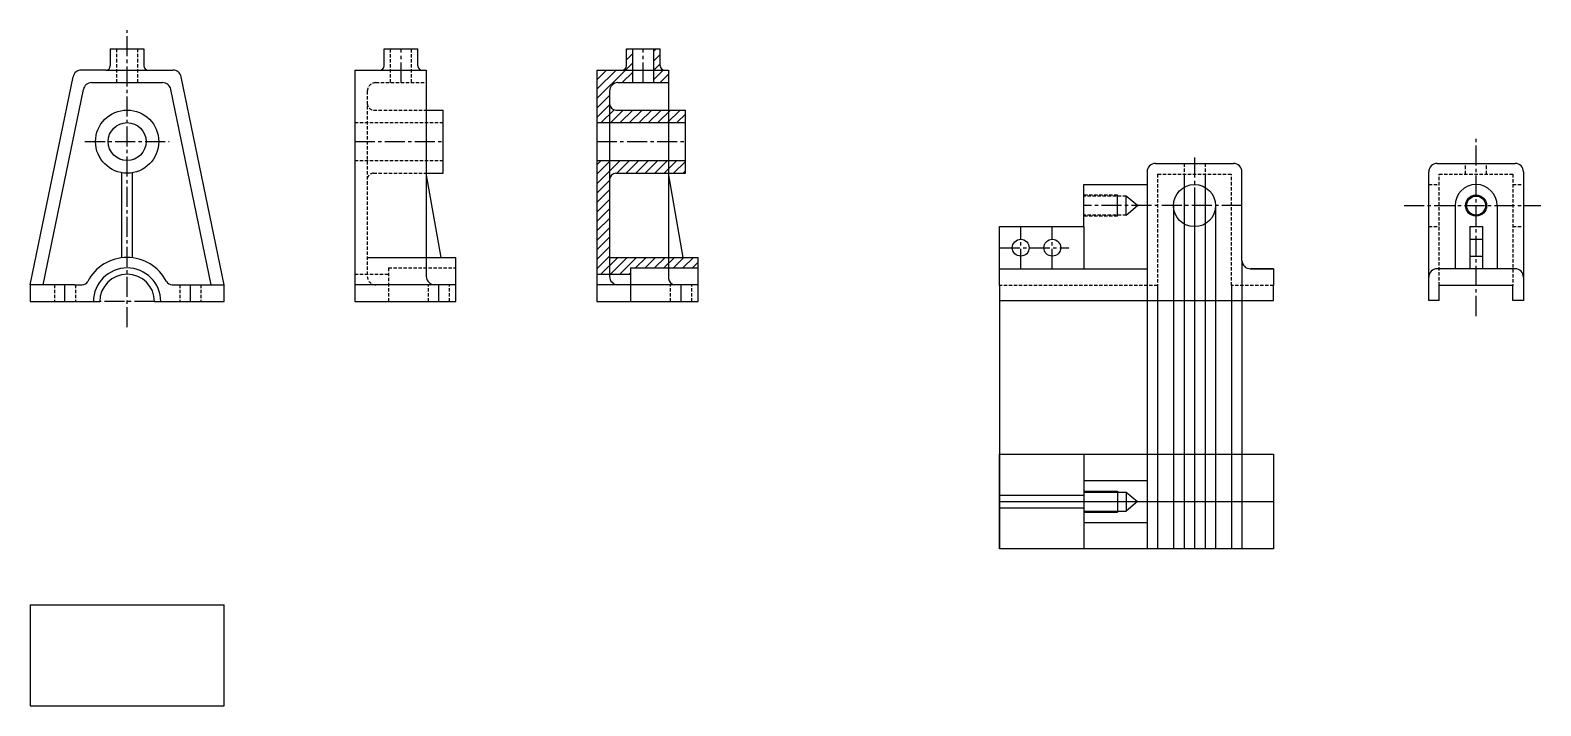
# Model space of a CAD drawing. Header units: millimetres. Extents: x 139 to 855, y -119 to 202.
import ezdxf

# ---------------------------------------------------------------- set-up
doc = ezdxf.new("R2010")
doc.units = ezdxf.units.MM
doc.header["$LTSCALE"] = 0.5
doc.linetypes.add('CENTER2', pattern=[28.575, 19.05, -3.175, 3.175, -3.175])
doc.linetypes.add('HIDDEN2', pattern=[4.7625, 3.175, -1.5875])

msp = doc.modelspace()

# ---------------------------------------------------------------- hatches: boundary and pattern name
h = msp.add_hatch()
h.set_pattern_fill('ANSI31', color=256)
h.paths.add_polyline_path([(424.49, 193.09), (421.49, 193.09), (421.49, 185.09, -0.414214), (419.49, 183.09), (424.49, 183.09)])
h.paths.add_polyline_path([(437.49, 193.09), (434.49, 193.09), (434.49, 183.09), (439.49, 183.09, -0.414214), (437.49, 185.09)])
h.paths.add_polyline_path([(441.49, 183.09), (434.49, 183.09), (434.49, 177.09), (441.49, 177.09)])
h = msp.add_hatch()
h.set_pattern_fill('ANSI31', color=256)
h.paths.add_polyline_path([(424.49, 183.09), (407.49, 183.09), (407.49, 158.09), (413.49, 158.09), (413.49, 173.09, -0.414214), (417.49, 177.09), (424.49, 177.09)])
h.paths.add_polyline_path([(413.49, 140.09), (407.49, 140.09), (407.49, 86.09), (413.49, 86.09)])
h.paths.add_polyline_path([(441.49, 140.09), (413.49, 140.09), (413.49, 131.09, -0.414214), (416.49, 134.09), (441.49, 134.09)])
h.paths.add_polyline_path([(441.49, 164.09), (416.49, 164.09, -0.414214), (413.49, 167.09), (413.49, 158.09), (441.49, 158.09)])
h.paths.add_polyline_path([(449.49, 164.09), (441.49, 164.09), (441.49, 158.09), (449.49, 158.09)])
h.paths.add_polyline_path([(449.49, 140.09), (441.49, 140.09), (441.49, 134.09), (449.49, 134.09)])
h.paths.add_polyline_path([(441.49, 94.09), (413.49, 94.09), (413.49, 86.09), (423.49, 86.09), (423.49, 89.09), (441.49, 89.09)])
h.paths.add_polyline_path([(455.49, 94.09), (441.49, 94.09), (441.49, 89.09), (455.49, 89.09)])

# ---------------------------------------------------------------- linework, layer by layer
at = {"linetype": 'CENTER2'}
for p, q in [((184.52, 61.01), (184.52, 202.01)), ((314.52, 177.09), (314.52, 193.09)), ((429.49, 177.09), (429.49, 193.09)), ((824.79, 66.25), (824.79, 151.27)), ((164.52, 149.09), (204.52, 149.09)), ((292.52, 149.09), (334.52, 149.09)), ((407.49, 149.09), (449.49, 149.09)), ((691.15, 141.57), (691.15, 103.63)), ((713.65, 118.7), (638.65, 118.7)), ((790.67, 118.7), (855.49, 118.7)), ((608.65, 88.7), (608.65, 108.7)), ((623.65, 88.7), (623.65, 108.7)), ((598.65, 98.7), (631.42, 98.7)), ((155.02, 73.09), (155.02, 81.09)), ((214.52, 73.09), (214.52, 81.09)), ((332.52, 73.09), (332.52, 81.09)), ((447.49, 73.09), (447.49, 81.09)), ((197.52, 73.09), (171.52, 73.09))]:
    msp.add_line(p, q, dxfattribs=at)
for p, q in [((176.52, 193.09), (192.52, 193.09)), ((176.52, 193.09), (176.52, 185.09)), ((192.52, 193.09), (192.52, 185.09)), ((306.52, 193.09), (322.52, 193.09)), ((306.52, 185.09), (306.52, 193.09)), ((322.52, 185.09), (322.52, 193.09)), ((421.49, 193.09), (437.49, 193.09)), ((421.49, 185.09), (421.49, 193.09)), ((437.49, 185.09), (437.49, 193.09)), ((138.52, 81.09), (158.86, 179.89)), ((174.52, 183.09), (162.78, 183.09)), ((174.52, 183.09), (194.52, 183.09)), ((194.52, 183.09), (206.26, 183.09)), ((230.52, 81.09), (210.18, 179.89)), ((292.52, 183.09), (292.52, 73.09)), ((292.52, 183.09), (326.52, 183.09)), ((326.52, 183.09), (326.52, 85.09)), ((407.49, 183.09), (407.49, 73.09)), ((407.49, 183.09), (441.49, 183.09)), ((441.49, 183.09), (441.49, 84.09)), ((144.65, 81.09), (163.75, 173.89)), ((167.67, 177.09), (201.37, 177.09)), ((224.39, 81.09), (205.29, 173.89)), ((326.52, 164.09), (334.52, 164.09)), ((326.52, 164.09), (334.52, 164.09)), ((334.52, 134.09), (334.52, 164.09)), ((441.49, 164.09), (449.49, 164.09)), ((441.49, 164.09), (449.49, 164.09)), ((449.49, 134.09), (449.49, 164.09)), ((672.65, 138.7), (709.65, 138.7)), ((806.29, 138.7), (843.29, 138.7)), ((182.02, 93.94), (182.02, 134.29)), ((187.02, 93.94), (187.02, 134.29)), ((333.52, 94.09), (326.52, 134.09)), ((326.52, 134.09), (334.52, 134.09)), ((326.52, 134.09), (334.52, 134.09)), ((448.49, 94.09), (441.49, 134.09)), ((441.49, 134.09), (449.49, 134.09)), ((441.49, 134.09), (449.49, 134.09)), ((668.65, 134.7), (668.65, 88.7)), ((686.15, 133.7), (686.15, -44.36)), ((696.15, 133.7), (696.15, -44.36)), ((713.65, 92.7), (713.65, 134.7)), ((802.29, 73.7), (802.29, 134.7)), ((847.29, 134.7), (847.29, 73.7)), ((638.65, 108.7), (638.65, 128.7)), ((638.65, 128.7), (668.65, 128.7)), ((654.65, 113.7), (654.65, 123.7)), ((658.65, 114.2), (658.65, 123.2)), ((664.07, 118.7), (658.65, 123.2)), ((658.65, 114.2), (664.07, 118.7)), ((681.15, 118.7), (681.15, -44.36)), ((691.15, 118.7), (691.15, -44.36)), ((701.15, 118.7), (701.15, -44.36)), ((814.79, 118.7), (814.79, 88.7)), ((834.79, 118.7), (834.79, 88.7)), ((598.65, 88.7), (598.65, 108.7)), ((598.65, 108.7), (638.65, 108.7)), ((638.65, 108.7), (638.65, 88.7)), ((821.79, 108.7), (821.79, 88.7)), ((821.79, 108.7), (827.79, 108.7)), ((827.79, 108.7), (827.79, 88.7)), ((821.79, 102.7), (827.79, 102.7)), ((298.52, 94.09), (340.52, 94.09)), ((340.52, 73.09), (340.52, 94.09)), ((413.49, 94.09), (455.49, 94.09)), ((455.49, 73.09), (455.49, 94.09)), ((821.79, 94.7), (827.79, 94.7)), ((598.65, 80.7), (598.65, 88.7)), ((598.65, 88.7), (668.65, 88.7)), ((668.65, 88.7), (668.65, -44.36)), ((713.65, 92.7), (713.65, -44.36)), ((728.65, 88.7), (717.65, 88.7)), ((717.65, 88.7), (728.65, 88.7)), ((728.65, 88.7), (728.65, 80.7)), ((843.29, 88.7), (806.29, 88.7)), ((159.52, 81.09), (138.52, 81.09)), ((138.52, 81.09), (138.52, 73.09)), ((159.52, 81.09), (163.19, 81.09)), ((205.85, 81.09), (209.52, 81.09)), ((209.52, 81.09), (230.52, 81.09)), ((230.52, 73.09), (230.52, 81.09)), ((340.52, 81.09), (292.52, 81.09)), ((455.49, 81.09), (407.49, 81.09)), ((598.65, 80.7), (598.65, 73.7)), ((673.65, 80.7), (673.65, -44.36)), ((708.65, 80.7), (708.65, -44.36)), ((728.65, 73.7), (728.65, 80.7)), ((842.29, 80.7), (807.29, 80.7)), ((807.29, 73.7), (807.29, 80.7)), ((842.29, 73.7), (842.29, 80.7)), ((138.52, 73.09), (171.52, 73.09)), ((197.52, 73.09), (230.52, 73.09)), ((292.52, 73.09), (340.52, 73.09)), ((407.49, 73.09), (455.49, 73.09)), ((598.65, 73.7), (728.65, 73.7)), ((598.65, 73.7), (598.65, -44.36)), ((807.29, 73.7), (802.29, 73.7)), ((847.29, 73.7), (842.29, 73.7)), ((598.65, 0.64), (728.65, 0.64)), ((598.65, -44.36), (598.65, 0.64)), ((638.65, 0.64), (638.65, -44.36)), ((728.65, 0.64), (728.65, -44.36)), ((638.65, -11.86), (668.65, -11.86)), ((598.65, -18.86), (638.65, -18.86)), ((638.65, -16.86), (654.65, -16.86)), ((638.65, -17.36), (658.65, -17.36)), ((654.65, -16.86), (654.65, -26.86)), ((658.65, -17.36), (658.65, -26.36)), ((658.65, -17.36), (664.07, -21.86)), ((598.65, -21.86), (728.65, -21.86)), ((598.65, -24.86), (638.65, -24.86)), ((638.65, -26.36), (658.65, -26.36)), ((638.65, -26.86), (654.65, -26.86)), ((664.07, -21.86), (658.65, -26.36)), ((638.65, -31.86), (668.65, -31.86)), ((728.65, -44.36), (598.65, -44.36)), ((138.52, -70.85), (138.52, -118.85)), ((138.52, -70.85), (230.52, -70.85)), ((230.52, -118.85), (230.52, -70.85)), ((138.52, -118.85), (230.52, -118.85))]:
    msp.add_line(p, q)
at = {"linetype": 'HIDDEN2'}
for p, q in [((179.52, 193.09), (179.52, 177.09)), ((189.52, 193.09), (189.52, 177.09)), ((309.52, 177.09), (309.52, 193.09)), ((319.52, 177.09), (319.52, 193.09)), ((298.52, 173.09), (298.52, 85.09)), ((302.52, 177.09), (326.52, 177.09)), ((292.52, 158.09), (334.52, 158.09)), ((301.52, 164.09), (334.52, 164.09)), ((292.52, 140.09), (334.52, 140.09)), ((686.15, 138.7), (686.15, 133.7)), ((696.15, 138.7), (696.15, 133.7)), ((819.79, 133.7), (819.79, 138.7)), ((829.79, 133.7), (829.79, 138.7)), ((301.52, 134.09), (334.52, 134.09)), ((673.65, 133.7), (708.65, 133.7)), ((673.65, 133.7), (673.65, 80.7)), ((708.65, 80.7), (708.65, 133.7)), ((807.29, 80.7), (807.29, 133.7)), ((807.29, 133.7), (842.29, 133.7)), ((842.29, 133.7), (842.29, 80.7)), ((654.65, 123.7), (638.65, 123.7)), ((658.65, 123.2), (638.65, 123.2)), ((802.29, 128.7), (807.29, 128.7)), ((842.29, 128.7), (847.29, 128.7)), ((658.65, 114.2), (638.65, 114.2)), ((654.65, 113.7), (638.65, 113.7)), ((802.29, 108.7), (807.29, 108.7)), ((842.29, 108.7), (847.29, 108.7)), ((292.52, 86.09), (308.52, 86.09)), ((308.52, 89.09), (340.52, 89.09)), ((308.52, 89.09), (308.52, 73.09)), ((150.02, 81.09), (150.02, 73.09)), ((160.02, 81.09), (160.02, 73.09)), ((209.52, 81.09), (209.52, 73.09)), ((219.52, 81.09), (219.52, 73.09)), ((327.52, 73.09), (327.52, 81.09)), ((337.52, 73.09), (337.52, 81.09)), ((442.49, 73.09), (442.49, 81.09)), ((452.49, 73.09), (452.49, 81.09)), ((673.65, 80.7), (598.65, 80.7)), ((728.65, 80.7), (708.65, 80.7))]:
    msp.add_line(p, q, dxfattribs=at)
at = {"linetype": 'Continuous'}
for p, q in [((424.49, 177.09), (424.49, 193.09)), ((434.49, 177.09), (434.49, 193.09)), ((413.49, 173.09), (413.49, 85.09)), ((417.49, 177.09), (441.49, 177.09)), ((407.49, 158.09), (449.49, 158.09)), ((416.49, 164.09), (449.49, 164.09)), ((407.49, 140.09), (449.49, 140.09)), ((416.49, 134.09), (449.49, 134.09)), ((407.49, 86.09), (423.49, 86.09)), ((423.49, 89.09), (455.49, 89.09)), ((423.49, 89.09), (423.49, 73.09))]:
    msp.add_line(p, q, dxfattribs=at)
for centre, radius in [((184.52, 149.09), 15), ((184.52, 149.09), 9), ((691.15, 118.7), 10), ((824.79, 118.7), 5), ((824.79, 118.7), 4.5), ((608.65, 98.7), 4), ((623.65, 98.7), 4)]:
    msp.add_circle(centre, radius)
for centre, radius, start, end in [((162.78, 179.09), 4, 90, 168.36637), ((174.52, 185.09), 2, 270, 0), ((194.52, 185.09), 2, 180, 270), ((206.26, 179.09), 4, 11.63363, 90), ((304.52, 185.09), 2, 270, 0), ((324.52, 185.09), 2, 180, 270), ((419.49, 185.09), 2, 270, 0), ((439.49, 185.09), 2, 180, 270), ((167.67, 173.09), 4, 90, 168.36637), ((201.37, 173.09), 4, 11.63363, 90), ((672.65, 134.7), 4, 90, 180), ((709.65, 134.7), 4, 0, 90), ((806.29, 134.7), 4, 90, 180), ((843.29, 134.7), 4, 0, 90), ((824.79, 118.7), 10, 0, 180), ((184.52, 73.09), 21, 27.27961, 152.72039), ((184.52, 73.09), 16, 0, 180), ((184.52, 73.09), 13, 0, 180), ((717.65, 92.7), 4, 180, 270), ((806.29, 84.7), 4, 90, 180), ((843.29, 84.7), 4, 0, 90), ((163.19, 84.09), 3, 270, 332.72039), ((205.85, 84.09), 3, 207.27961, 270), ((330.52, 85.09), 4, 180, 270), ((444.49, 84.09), 3, 180, 270)]:
    msp.add_arc(centre, radius, start, end)
at = {"linetype": 'HIDDEN2'}
for centre, radius, start, end in [((302.52, 173.09), 4, 90, 180), ((301.52, 167.09), 3, 180, 270), ((301.52, 131.09), 3, 90, 180), ((302.52, 85.09), 4, 180, 270)]:
    msp.add_arc(centre, radius, start, end, dxfattribs=at)
at = {"linetype": 'Continuous'}
for centre, radius, start, end in [((417.49, 173.09), 4, 90, 180), ((416.49, 167.09), 3, 180, 270), ((416.49, 131.09), 3, 90, 180), ((417.49, 85.09), 4, 180, 270)]:
    msp.add_arc(centre, radius, start, end, dxfattribs=at)

doc.saveas('drawing.dxf')
